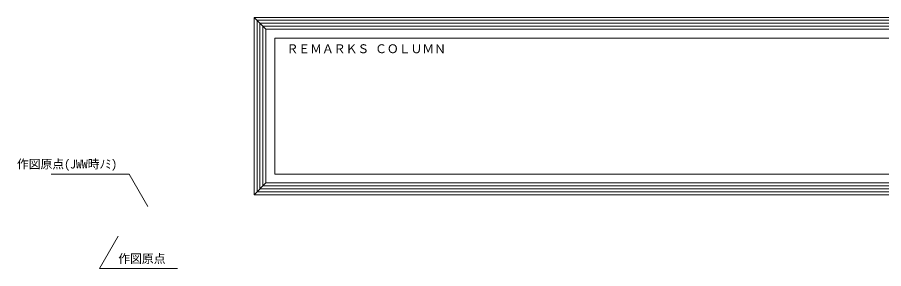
# Model space of a CAD drawing. Units: millimetres on the paper, enlarged 50 times. Extents: x -15705 to 14525, y -10775 to 5709.
# Drawn here: x -15705 to -8368, y -10775 to -8650 of the extents above; entities that cross this region are included whole.
import ezdxf
from ezdxf.enums import TextEntityAlignment as Align

# ---------------------------------------------------------------- set-up
doc = ezdxf.new("R2010")
doc.units = ezdxf.units.MM
doc.header["$LTSCALE"] = 50
doc.layers.add('F-0_F0', color=7, linetype='Continuous', lineweight=9)
doc.styles.add('ＭＳ ゴシック', font='')
doc.styles.get('ＭＳ ゴシック').set_extended_font_data('MS Gothic')

msp = doc.modelspace()

# ---------------------------------------------------------------- linework, layer by layer
at = {"layer": 'F-0_F0'}
for p, q in [((-13599.97, -8749.99), (-13699.98, -8649.99)), ((-13674.98, -8675), (14500.03, -8675)), ((-13649.99, -8700.01), (14475.01, -8700.01)), ((-13649.99, -10099.99), (-13649.99, -8700.01)), ((-13625, -8725), (14450.03, -8724.99)), ((-13625, -10075), (-13625, -8725)), ((-13599.97, -10049.99), (-13599.97, -8749.99)), ((-13599.97, -8749.99), (14425, -8749.99)), ((-15417.54, -9975), (-14758.75, -9975)), ((-14599.99, -10250), (-14758.75, -9975)), ((-13524.98, -9975), (-4250, -9975)), ((-13699.98, -10149.99), (-13599.97, -10049.99)), ((-13599.97, -10049.99), (14425, -10049.99)), ((14475.01, -10099.99), (-13649.99, -10099.99)), ((14450.03, -10075), (-13625, -10075)), ((-13699.98, -10149.99), (14525.02, -10149.99)), ((-14850, -10500), (-15008.75, -10775)), ((-15008.75, -10775), (-14349.99, -10775))]:
    msp.add_line(p, q, dxfattribs=at)
for points in [[(-13699.98, -10149.99), (-13699.98, -8649.99), (14525.02, -8649.99)], [(14500.03, -10125), (-13674.98, -10125), (-13674.98, -8675)], [(-13524.98, -9975), (-13524.98, -8825), (-4250, -8824.99)]]:
    msp.add_lwpolyline(points, dxfattribs=at)

# ---------------------------------------------------------------- texts
at = {"layer": 'F-0_F0', "style": 'ＭＳ ゴシック'}
for s, p in [(' ＲＥＭＡＲＫＳ ＣＯＬＵＭＮ', (-13474.99, -8974.99)), ('作図原点(JWW時ﾉﾐ)', (-15708.76, -9949.99)), ('作図原点', (-14850, -10749.99))]:
    msp.add_text(s, height=73.31, dxfattribs=at).set_placement(p, align=Align.BOTTOM_LEFT)

doc.saveas('drawing.dxf')
